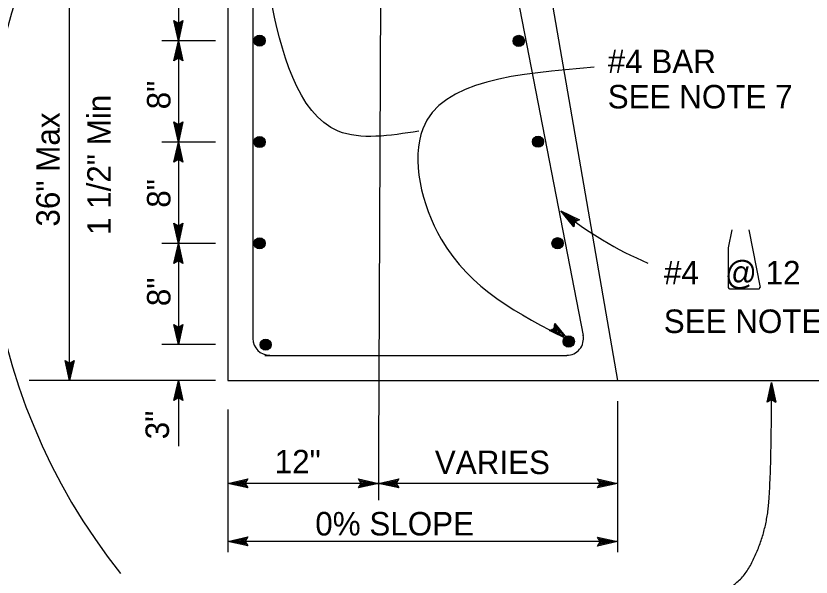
# Model space of a CAD drawing. Extents: x -894 to 866, y -476 to 714.
# Drawn here: x -688.3 to -451.2, y -248.3 to -81.1 of the extents above; entities that cross this region are included whole.
import ezdxf

# ---------------------------------------------------------------- set-up
doc = ezdxf.new("R2010")
doc.units = 0
for name, color, linetype in [('56 Stage 3 Anno', 7, 'Continuous'), ('57 Undefined', 7, 'Continuous'), ('60 Nongeo Data', 7, 'Continuous')]:
    doc.layers.add(name, color=color, linetype=linetype)

msp = doc.modelspace()

# ---------------------------------------------------------------- linework, layer by layer
at = {"layer": '56 Stage 3 Anno'}
for p, q in [((-578.67, 184.76), (-580.17, -211.31)), ((-672.32, -189.7), (-672.32, -54.7)), ((-639.88, -58.25), (-639.88, -88.45)), ((-639.88, -88.45), (-641.21, -82.45)), ((-641.21, -82.45), (-641.21, -82.45)), ((-641.21, -82.45), (-639.88, -83.25)), ((-639.88, -87.05), (-640.85, -82.68)), ((-639.88, -85.68), (-640.5, -82.86)), ((-639.88, -83.25), (-638.54, -82.45)), ((-638.54, -82.45), (-639.88, -88.45)), ((-638.9, -82.66), (-639.88, -87.07)), ((-639.25, -82.9), (-639.88, -85.68)), ((-638.54, -82.45), (-638.54, -82.45)), ((-639.88, -84.3), (-640.14, -83.09)), ((-639.6, -83.07), (-639.88, -84.3)), ((-628.81, -88.45), (-644.86, -88.45)), ((-641.22, -94.45), (-639.88, -88.45)), ((-640.86, -94.23), (-639.88, -89.83)), ((-639.88, -88.45), (-639.88, -118.64)), ((-639.88, -88.45), (-639.88, -88.45)), ((-639.88, -88.45), (-639.88, -88.45)), ((-639.88, -88.45), (-638.55, -94.45)), ((-639.88, -89.84), (-638.91, -94.21)), ((-640.5, -94), (-639.88, -91.21)), ((-639.88, -91.21), (-639.26, -94.03)), ((-639.88, -93.65), (-641.22, -94.45)), ((-641.22, -94.45), (-641.22, -94.45)), ((-640.16, -93.82), (-639.88, -92.59)), ((-639.88, -92.59), (-639.61, -93.8)), ((-638.55, -94.45), (-639.88, -93.65)), ((-638.55, -94.45), (-638.55, -94.45)), ((-639.88, -118.64), (-641.21, -112.64)), ((-641.21, -112.64), (-641.21, -112.64)), ((-641.21, -112.64), (-639.88, -113.44)), ((-639.88, -117.25), (-640.85, -112.87)), ((-639.88, -115.88), (-640.5, -113.05)), ((-639.88, -114.49), (-640.14, -113.29)), ((-639.88, -113.44), (-638.54, -112.64)), ((-638.54, -112.64), (-639.88, -118.64)), ((-638.9, -112.85), (-639.88, -117.26)), ((-639.25, -113.09), (-639.88, -115.88)), ((-639.6, -113.26), (-639.88, -114.49)), ((-638.54, -112.64), (-638.54, -112.64)), ((-628.81, -118.64), (-644.86, -118.64)), ((-641.22, -124.64), (-639.88, -118.64)), ((-640.86, -124.42), (-639.88, -120.02)), ((-639.88, -118.64), (-639.88, -148.83)), ((-639.88, -118.64), (-639.88, -118.64)), ((-639.88, -118.64), (-639.88, -118.64)), ((-639.88, -118.64), (-638.55, -124.64)), ((-639.88, -120.03), (-638.91, -124.4)), ((-640.5, -124.19), (-639.88, -121.4)), ((-640.16, -124.01), (-639.88, -122.78)), ((-639.88, -121.4), (-639.26, -124.23)), ((-639.88, -122.78), (-639.61, -123.99)), ((-639.88, -123.84), (-641.22, -124.64)), ((-641.22, -124.64), (-641.22, -124.64)), ((-638.55, -124.64), (-639.88, -123.84)), ((-638.55, -124.64), (-638.55, -124.64)), ((-521.99, -143.94), (-525.84, -139.15)), ((-525.84, -139.15), (-525.84, -139.15)), ((-525.84, -139.15), (-520.32, -141.85)), ((-521.94, -143.53), (-524.76, -140.01)), ((-524.75, -140.01), (-520.73, -141.99)), ((-521.89, -143.1), (-523.68, -140.87)), ((-523.68, -140.87), (-521.08, -142.15)), ((-521.82, -142.72), (-522.6, -141.74)), ((-522.6, -141.74), (-521.49, -142.28)), ((-520.32, -141.85), (-521.78, -142.39)), ((-520.32, -141.85), (-520.32, -141.85)), ((-639.88, -148.83), (-641.21, -142.83)), ((-641.21, -142.83), (-641.21, -142.83)), ((-641.21, -142.83), (-639.88, -143.63)), ((-639.88, -147.44), (-640.85, -143.07)), ((-639.88, -146.07), (-640.5, -143.24)), ((-639.88, -144.69), (-640.14, -143.48)), ((-639.88, -143.63), (-638.54, -142.83)), ((-638.54, -142.83), (-639.88, -148.83)), ((-638.9, -143.05), (-639.88, -147.45)), ((-639.25, -143.28), (-639.88, -146.07)), ((-639.6, -143.46), (-639.88, -144.69)), ((-638.54, -142.83), (-638.54, -142.83)), ((-521.78, -142.39), (-521.99, -143.94)), ((-521.99, -143.94), (-521.99, -143.94)), ((-628.81, -148.83), (-644.86, -148.83)), ((-641.22, -154.83), (-639.88, -148.83)), ((-639.88, -148.83), (-639.88, -179.02)), ((-639.88, -148.83), (-639.88, -148.83)), ((-639.88, -148.83), (-639.88, -148.83)), ((-639.88, -148.83), (-638.55, -154.83)), ((-640.86, -154.61), (-639.88, -150.21)), ((-640.5, -154.38), (-639.88, -151.59)), ((-639.88, -150.22), (-638.91, -154.6)), ((-639.88, -151.59), (-639.26, -154.42)), ((-639.88, -154.03), (-641.22, -154.83)), ((-640.16, -154.2), (-639.88, -152.98)), ((-639.88, -152.98), (-639.61, -154.18)), ((-638.55, -154.83), (-639.88, -154.03)), ((-641.22, -154.83), (-641.22, -154.83)), ((-638.55, -154.83), (-638.55, -154.83)), ((-639.88, -179.02), (-641.21, -173.02)), ((-641.21, -173.02), (-641.21, -173.02)), ((-641.21, -173.02), (-639.88, -173.82)), ((-639.88, -173.82), (-638.54, -173.02)), ((-638.54, -173.02), (-639.88, -179.02)), ((-638.54, -173.02), (-638.54, -173.02)), ((-527.81, -174.23), (-527.61, -172.68)), ((-527.66, -173.1), (-524.81, -176.6)), ((-527.61, -172.68), (-527.61, -172.68)), ((-527.61, -172.68), (-523.73, -177.46)), ((-639.88, -177.63), (-640.85, -173.26)), ((-639.88, -176.26), (-640.5, -173.44)), ((-639.88, -174.88), (-640.14, -173.67)), ((-638.9, -173.24), (-639.88, -177.64)), ((-639.25, -173.47), (-639.88, -176.26)), ((-639.6, -173.65), (-639.88, -174.88)), ((-529.26, -174.78), (-527.81, -174.23)), ((-523.73, -177.46), (-529.26, -174.78)), ((-529.26, -174.78), (-529.26, -174.78)), ((-524.82, -176.6), (-528.85, -174.64)), ((-525.9, -175.74), (-528.5, -174.48)), ((-526.98, -174.88), (-528.09, -174.34)), ((-527.77, -173.91), (-526.98, -174.88)), ((-527.7, -173.53), (-525.9, -175.74)), ((-523.73, -177.46), (-523.73, -177.46)), ((-628.81, -179.02), (-644.86, -179.02)), ((-639.88, -179.02), (-639.88, -179.02)), ((-672.32, -189.7), (-673.65, -183.7)), ((-673.65, -183.7), (-673.65, -183.7)), ((-673.65, -183.7), (-672.32, -184.5)), ((-672.33, -188.3), (-673.29, -183.93)), ((-672.32, -186.93), (-672.95, -184.11)), ((-672.32, -185.55), (-672.59, -184.34)), ((-672.32, -184.5), (-670.98, -183.7)), ((-670.98, -183.7), (-672.32, -189.7)), ((-671.34, -183.91), (-672.32, -188.32)), ((-671.7, -184.15), (-672.32, -186.93)), ((-672.05, -184.32), (-672.32, -185.55)), ((-670.98, -183.7), (-670.98, -183.7)), ((-628.81, -189.7), (-684.35, -189.7)), ((-672.32, -189.7), (-672.32, -189.7)), ((-641.22, -195.7), (-639.88, -189.7)), ((-639.88, -189.7), (-639.88, -209.22)), ((-639.88, -189.7), (-639.88, -189.7)), ((-639.88, -189.7), (-638.55, -195.7)), ((-640.86, -195.48), (-639.88, -191.08)), ((-639.88, -191.09), (-638.91, -195.46)), ((-640.5, -195.25), (-639.88, -192.46)), ((-640.16, -195.07), (-639.88, -193.84)), ((-639.88, -192.46), (-639.26, -195.28)), ((-639.88, -193.84), (-639.61, -195.05)), ((-639.88, -194.9), (-641.22, -195.7)), ((-641.22, -195.7), (-641.22, -195.7)), ((-638.55, -195.7), (-639.88, -194.9)), ((-638.55, -195.7), (-638.55, -195.7)), ((-508.92, -195.88), (-508.92, -240.87)), ((-625.17, -198.3), (-625.17, -240.87)), ((-580.17, -211.31), (-580.17, -225.36)), ((-625.17, -220.36), (-619.17, -219.03)), ((-580.17, -220.36), (-625.17, -220.36)), ((-619.17, -221.7), (-625.17, -220.36)), ((-625.17, -220.36), (-625.17, -220.36)), ((-619.39, -221.34), (-623.79, -220.36)), ((-623.78, -220.35), (-619.4, -219.38)), ((-622.41, -220.36), (-619.58, -219.73)), ((-619.62, -220.98), (-622.41, -220.36)), ((-621.02, -220.36), (-619.82, -220.09)), ((-619.8, -220.63), (-621.02, -220.36)), ((-619.17, -219.03), (-619.97, -220.36)), ((-619.97, -220.36), (-619.17, -221.7)), ((-619.17, -219.03), (-619.17, -219.03)), ((-585.37, -220.36), (-586.17, -219.02)), ((-586.17, -219.02), (-586.17, -219.02)), ((-586.17, -219.02), (-580.17, -220.36)), ((-580.17, -220.36), (-586.17, -221.69)), ((-586.17, -221.69), (-585.37, -220.36)), ((-585.95, -219.37), (-581.55, -220.35)), ((-581.56, -220.36), (-585.93, -221.33)), ((-582.93, -220.35), (-585.76, -220.98)), ((-585.72, -219.73), (-582.93, -220.35)), ((-585.54, -220.08), (-584.31, -220.35)), ((-584.31, -220.35), (-585.52, -220.62)), ((-580.17, -220.36), (-574.17, -219.03)), ((-508.92, -220.36), (-580.17, -220.36)), ((-574.17, -221.7), (-580.17, -220.36)), ((-580.17, -220.36), (-580.17, -220.36)), ((-580.17, -220.36), (-580.17, -220.36)), ((-574.39, -221.34), (-578.79, -220.36)), ((-578.78, -220.35), (-574.4, -219.38)), ((-577.41, -220.36), (-574.58, -219.73)), ((-574.62, -220.98), (-577.41, -220.36)), ((-576.02, -220.36), (-574.82, -220.09)), ((-574.8, -220.63), (-576.02, -220.36)), ((-574.17, -219.03), (-574.97, -220.36)), ((-574.97, -220.36), (-574.17, -221.7)), ((-574.17, -219.03), (-574.17, -219.03)), ((-514.12, -220.36), (-514.92, -219.02)), ((-514.92, -219.02), (-514.92, -219.02)), ((-514.92, -219.02), (-508.92, -220.36)), ((-508.92, -220.36), (-514.92, -221.69)), ((-514.92, -221.69), (-514.12, -220.36)), ((-514.7, -219.37), (-510.3, -220.35)), ((-510.31, -220.36), (-514.68, -221.33)), ((-511.68, -220.35), (-514.51, -220.98)), ((-514.47, -219.73), (-511.68, -220.35)), ((-514.29, -220.08), (-513.06, -220.35)), ((-513.06, -220.35), (-514.27, -220.62)), ((-508.92, -220.36), (-508.92, -220.36)), ((-619.17, -221.7), (-619.17, -221.7)), ((-586.17, -221.69), (-586.17, -221.69)), ((-574.17, -221.7), (-574.17, -221.7)), ((-514.92, -221.69), (-514.92, -221.69)), ((-625.17, -237.63), (-619.17, -236.3)), ((-623.78, -237.62), (-619.4, -236.65)), ((-622.41, -237.63), (-619.58, -237)), ((-619.17, -236.3), (-619.97, -237.63)), ((-619.17, -236.3), (-619.17, -236.3)), ((-514.12, -237.72), (-514.92, -236.38)), ((-514.92, -236.38), (-514.92, -236.38)), ((-514.92, -236.38), (-508.92, -237.72)), ((-514.7, -236.73), (-510.3, -237.72)), ((-514.47, -237.09), (-511.68, -237.71)), ((-619.17, -238.97), (-625.17, -237.63)), ((-625.17, -237.63), (-625.17, -237.63)), ((-508.92, -237.72), (-625.17, -237.72)), ((-619.39, -238.61), (-623.79, -237.63)), ((-619.62, -238.25), (-622.41, -237.63)), ((-621.02, -237.63), (-619.82, -237.36)), ((-619.8, -237.9), (-621.02, -237.63)), ((-619.97, -237.63), (-619.17, -238.97)), ((-619.17, -238.97), (-619.17, -238.97)), ((-508.92, -237.72), (-514.92, -239.05)), ((-514.92, -239.05), (-514.12, -237.72)), ((-514.92, -239.05), (-514.92, -239.05)), ((-510.31, -237.72), (-514.68, -238.69)), ((-511.68, -237.71), (-514.51, -238.34)), ((-514.29, -237.44), (-513.06, -237.71)), ((-513.06, -237.71), (-514.27, -237.98)), ((-508.92, -237.72), (-508.92, -237.72))]:
    msp.add_line(p, q, dxfattribs=at)
msp.add_lwpolyline([(-464.32, -196.18), (-463, -190.28), (-461.69, -196.19), (-462.04, -195.98), (-462.99, -191.65), (-463.97, -195.98), (-463.62, -195.77), (-463, -193), (-462.39, -195.77), (-462.73, -195.56), (-463, -194.36), (-463.27, -195.56), (-463, -195.4), (-461.69, -196.19), (-463, -195.4)], close=True, dxfattribs=at)
for centre, radius, start, end in [((-512.85, -132.47), 184.36, 155.5532, 218.4862), ((-454.84, -50.31), 113.73, 231.3685, 246.6818)]:
    msp.add_arc(centre, radius, start, end, dxfattribs=at)
for points in [[(-568.2, -115.4), (-592.2, -115.4), (-612.39, -75.49), (-615, -59.79)], [(-515.9, -96.37), (-567.04, -114.71), (-561.56, -147.57), (-523.73, -177.46)]]:
    msp.add_spline(points, degree=3, dxfattribs=at)
msp.add_open_spline([(-486.83, -253.98), (-474.4, -253.98), (-464.7, -236.43), (-463, -216.33), (-463, -190.28)], degree=2, dxfattribs=at)
at = {"layer": '57 Undefined'}
for p, q in [((-474.86, -144.81), (-475.9, -150.19)), ((-469.77, -144.81), (-466.43, -161.99)), ((-475.92, -150.18), (-475.92, -161.96)), ((-468.73, -150.18), (-468.7, -150.22)), ((-475.57, -162.42), (-466.84, -162.42)), ((-580.73, -220.36), (-579.44, -220.36))]:
    msp.add_line(p, q, dxfattribs=at)
for centre, start, end in [((-475.44, -161.94), 180, 270), ((-466.93, -161.94), 270, 10.9929)]:
    msp.add_arc(centre, 0.48, start, end, dxfattribs=at)
at = {"layer": '60 Nongeo Data'}
for p, q in [((-562.56, 119.24), (-508.92, -189.7)), ((-553.69, 1.24), (-519.18, -176.24)), ((-625.17, -54.7), (-625.17, -189.7)), ((-617.66, -54.7), (-617.66, -177.43)), ((-614.13, -182.2), (-524.09, -182.2)), ((-628.81, -189.7), (-684.35, -189.7)), ((-625.17, -189.7), (-421.26, -189.7))]:
    msp.add_line(p, q, dxfattribs=at)
for centre, radius in [((-615.67, -88.44), 1.68), ((-615.67, -88.44), 1.55), ((-615.67, -88.44), 1.41), ((-615.67, -88.44), 1.28), ((-615.67, -88.44), 1.14), ((-615.67, -88.44), 1.01), ((-615.67, -88.44), 0.874), ((-615.67, -88.44), 0.739), ((-538.39, -88.5), 1.68), ((-538.39, -88.5), 1.55), ((-538.39, -88.5), 1.41), ((-538.39, -88.5), 1.28), ((-538.39, -88.5), 1.14), ((-538.39, -88.5), 1.01), ((-538.39, -88.5), 0.874), ((-615.67, -88.44), 0.605), ((-615.67, -88.44), 0.47), ((-615.67, -88.44), 0.336), ((-615.67, -88.44), 0.202), ((-615.67, -88.44), 0.0672), ((-538.39, -88.5), 0.739), ((-538.39, -88.5), 0.605), ((-538.39, -88.5), 0.47), ((-538.39, -88.5), 0.336), ((-538.39, -88.5), 0.202), ((-538.39, -88.5), 0.0672), ((-615.67, -118.64), 1.68), ((-615.67, -118.64), 1.55), ((-615.67, -118.64), 1.41), ((-615.67, -118.64), 1.28), ((-615.67, -118.64), 1.14), ((-615.67, -118.64), 1.01), ((-615.67, -118.64), 0.874), ((-615.67, -118.64), 0.739), ((-615.67, -118.64), 0.605), ((-615.67, -118.64), 0.47), ((-615.67, -118.64), 0.336), ((-615.67, -118.64), 0.202), ((-532.65, -118.54), 1.68), ((-532.65, -118.54), 1.55), ((-532.65, -118.54), 1.41), ((-532.65, -118.54), 1.28), ((-532.65, -118.54), 1.14), ((-532.65, -118.54), 1.01), ((-532.65, -118.54), 0.874), ((-532.65, -118.54), 0.739), ((-532.65, -118.54), 0.605), ((-532.65, -118.54), 0.47), ((-532.65, -118.54), 0.336), ((-532.65, -118.54), 0.202), ((-532.65, -118.54), 0.0672), ((-615.67, -118.64), 0.0672), ((-615.67, -148.83), 1.68), ((-615.67, -148.83), 1.55), ((-615.67, -148.83), 1.41), ((-615.67, -148.83), 1.28), ((-615.67, -148.83), 1.14), ((-615.67, -148.83), 1.01), ((-615.67, -148.83), 0.874), ((-615.67, -148.83), 0.739), ((-615.67, -148.83), 0.605), ((-615.67, -148.83), 0.47), ((-615.67, -148.83), 0.336), ((-615.67, -148.83), 0.202), ((-615.67, -148.83), 0.0672), ((-526.82, -148.8), 1.68), ((-526.82, -148.8), 1.55), ((-526.82, -148.8), 1.41), ((-526.82, -148.8), 1.28), ((-526.82, -148.8), 1.14), ((-526.82, -148.8), 1.01), ((-526.82, -148.8), 0.874), ((-526.82, -148.8), 0.739), ((-526.82, -148.8), 0.605), ((-526.82, -148.8), 0.47), ((-526.82, -148.8), 0.336), ((-526.82, -148.8), 0.202), ((-526.82, -148.8), 0.0672), ((-613.86, -179.02), 1.68), ((-613.86, -179.02), 1.55), ((-613.86, -179.02), 1.41), ((-613.86, -179.02), 1.28), ((-523.48, -178.08), 1.68), ((-523.48, -178.08), 1.55), ((-523.48, -178.08), 1.41), ((-523.48, -178.08), 1.28), ((-523.48, -178.08), 1.14), ((-523.48, -178.08), 1.01), ((-523.48, -178.08), 0.874), ((-523.48, -178.08), 0.739), ((-523.48, -178.08), 0.605), ((-523.48, -178.08), 0.47), ((-523.48, -178.08), 0.336), ((-613.86, -179.02), 1.14), ((-613.86, -179.02), 1.01), ((-613.86, -179.02), 0.874), ((-613.86, -179.02), 0.739), ((-613.86, -179.02), 0.605), ((-613.86, -179.02), 0.47), ((-613.86, -179.02), 0.336), ((-613.86, -179.02), 0.202), ((-613.86, -179.02), 0.0672), ((-523.48, -178.08), 0.202), ((-523.48, -178.08), 0.0672)]:
    msp.add_circle(centre, radius, dxfattribs=at)
for centre, start, end in [((-612.67, -177.19), 180, 270), ((-524.09, -177.19), 270, 10.9929)]:
    msp.add_arc(centre, 5, start, end, dxfattribs=at)

# ---------------------------------------------------------------- texts
at = {"layer": '57 Undefined'}
for s, p in [('#4 BAR', (-511.86, -98.12)), ('SEE NOTE 7', (-511.86, -108.62)), ('#4   @ 12', (-495.1, -161.06)), ('SEE NOTE 6', (-495.15, -175.54)), ('12"', (-611.17, -217.36)), ('VARIES', (-563.42, -217.58)), ('0% SLOPE', (-599.07, -235.87))]:
    msp.add_text(s, height=7, dxfattribs=at).set_placement(p)
for s, p in [('8"', (-642.26, -108.9)), ('1 1/2" Min', (-660.06, -146.37)), ('36" Max', (-675.29, -143.84)), ('8"', (-642.26, -138.22)), ('8"', (-642.26, -167.55)), ('3"', (-642.7, -207.22))]:
    msp.add_text(s, height=7, rotation=90, dxfattribs=at).set_placement(p)

doc.saveas('drawing.dxf')
